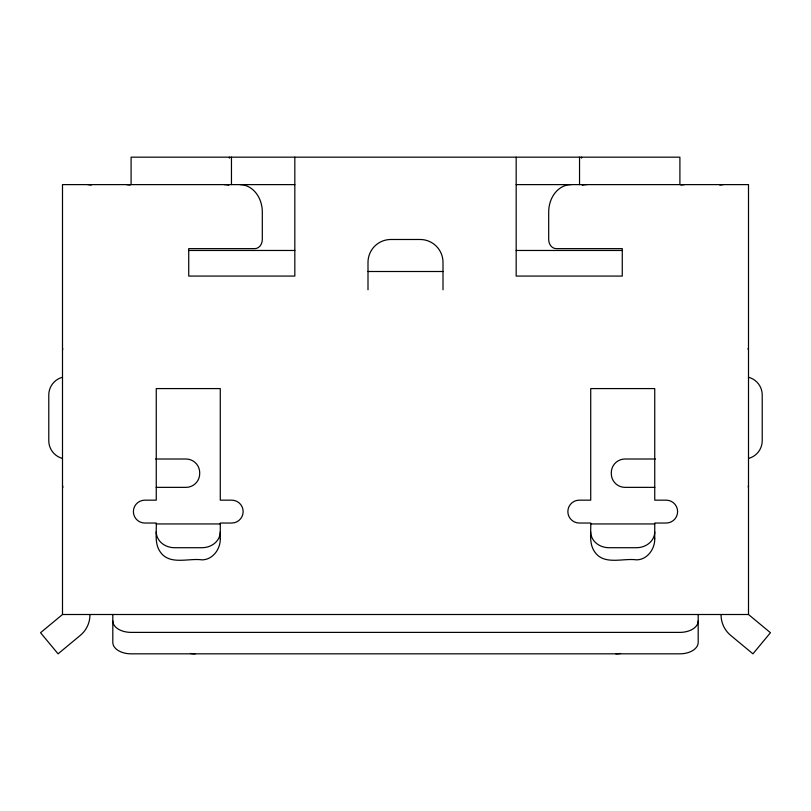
<?xml version="1.0" encoding="UTF-8"?>
<svg xmlns="http://www.w3.org/2000/svg" width="811" height="811" viewBox="0 0 811 811"><rect width="100%" height="100%" fill="white"/><g stroke="black" fill="none" stroke-linecap="round" stroke-linejoin="round"><path stroke-width="1.22" d="M62.498 350.017L62.771 348.669M748.502 485.677L748.229 487.026M721.06 614.505L721.06 614.931A26.53 26.53 0 0 0 730.65 635.348L752.932 653.828L770.45 632.712L748.502 614.505L62.498 614.505L40.55 632.712L58.068 653.828L80.35 635.348A26.53 26.53 0 0 0 89.94 614.931L89.94 614.505M680.956 185.06L684.474 184.614M719.762 185.06L723.28 184.614M294.829 184.614L62.498 184.614L62.498 614.505M516.171 184.614L748.502 184.614L748.502 614.505M188.73 250.467L294.829 250.467M516.171 250.467L622.27 250.467M368.001 271.503L442.999 271.503M155.621 459.006L185.983 459.006A13.716 13.716 0 0 1 199.699 472.732L199.699 473.644A13.716 13.716 0 0 1 185.983 487.36L156.178 487.36M655.379 459.006L625.017 459.006A13.716 13.716 0 0 0 611.301 472.732L611.301 473.644A13.716 13.716 0 0 0 625.017 487.36L654.822 487.36M156.259 523.947L220.278 523.947M590.722 523.947L654.741 523.947M126.526 184.614L130.044 185.06M87.72 184.614L91.237 185.06M748.036 348.466L748.502 350.017M62.964 487.229L62.498 485.677M698.19 614.505L698.19 642.424A18.298 11.415 0 0 1 679.902 653.828L131.098 653.828A18.298 11.415 0 0 1 112.81 642.424L112.81 614.505M679.902 184.614L679.902 157.172L131.098 157.172L131.098 184.614M581.568 157.172L581.568 158.104M579.541 157.172L579.541 184.614M516.171 157.172L516.171 276.075L622.27 276.075L622.27 248.632L556.184 248.632A9.144 7.492 -90 0 1 548.692 239.488L548.692 212.046A27.442 22.475 90 0 1 571.167 184.614M442.999 289.791L442.999 262.358A22.87 22.87 0 0 0 420.139 239.488L390.861 239.488A22.87 22.87 0 0 0 368.001 262.358L368.001 289.791M294.829 157.172L294.829 276.075L188.73 276.075L188.73 248.632L254.816 248.632A9.144 7.492 90 0 0 262.308 239.488L262.308 212.046A27.442 22.475 -90 0 0 239.833 184.614M231.459 157.172L231.459 184.614M229.432 157.172L229.432 158.104M748.665 377.308A18.298 18.298 0 0 1 762.218 394.977L762.218 440.718A18.298 18.298 0 0 1 748.665 458.387M62.335 377.308A18.298 18.298 0 0 0 48.782 394.977L48.782 440.718A18.298 18.298 0 0 0 62.335 458.387M654.741 531.874A18.298 15.845 0 0 1 636.453 547.709L609.01 547.709A18.298 15.845 0 0 1 590.722 531.874M220.278 531.874A18.298 15.845 0 0 1 201.99 547.709L174.547 547.709A18.298 15.845 0 0 1 156.259 531.874M582.227 185.212A27.442 22.475 -90 0 1 586.911 184.614M224.089 184.614A27.442 22.475 -90 0 1 228.773 185.212M620.608 653.443A18.298 11.415 0 0 1 615.873 653.828M195.127 653.828A18.298 11.415 0 0 1 190.392 653.443M698.19 620.973A18.298 11.415 0 0 1 679.902 632.387L131.098 632.387A18.298 11.415 0 0 1 112.81 620.973M220.278 538.737C220.521 548.935 212.817 559.833 201.99 559.854C188.73 557.927 169.803 565.48 160.426 552.159C154.252 543.725 156.675 532.675 156.259 523.034L144.824 523.034A11.435 11.435 0 0 1 133.389 511.599A11.435 11.435 0 0 1 144.824 500.164L156.259 500.164L156.259 388.581L220.278 388.581L220.278 500.164L231.713 500.164A11.435 11.435 0 0 1 243.148 511.599A11.435 11.435 0 0 1 231.713 523.034L220.278 523.034L220.278 538.737M654.741 538.737C654.984 548.935 647.279 559.833 636.453 559.854C623.193 557.927 604.266 565.48 594.889 552.159C588.715 543.725 591.138 532.675 590.722 523.034L579.287 523.034A11.435 11.435 0 0 1 567.852 511.599A11.435 11.435 0 0 1 579.287 500.164L590.722 500.164L590.722 388.581L654.741 388.581L654.741 500.164L666.176 500.164A11.435 11.435 0 0 1 677.611 511.599A11.435 11.435 0 0 1 666.176 523.034L654.741 523.034L654.741 538.737"/></g></svg>
